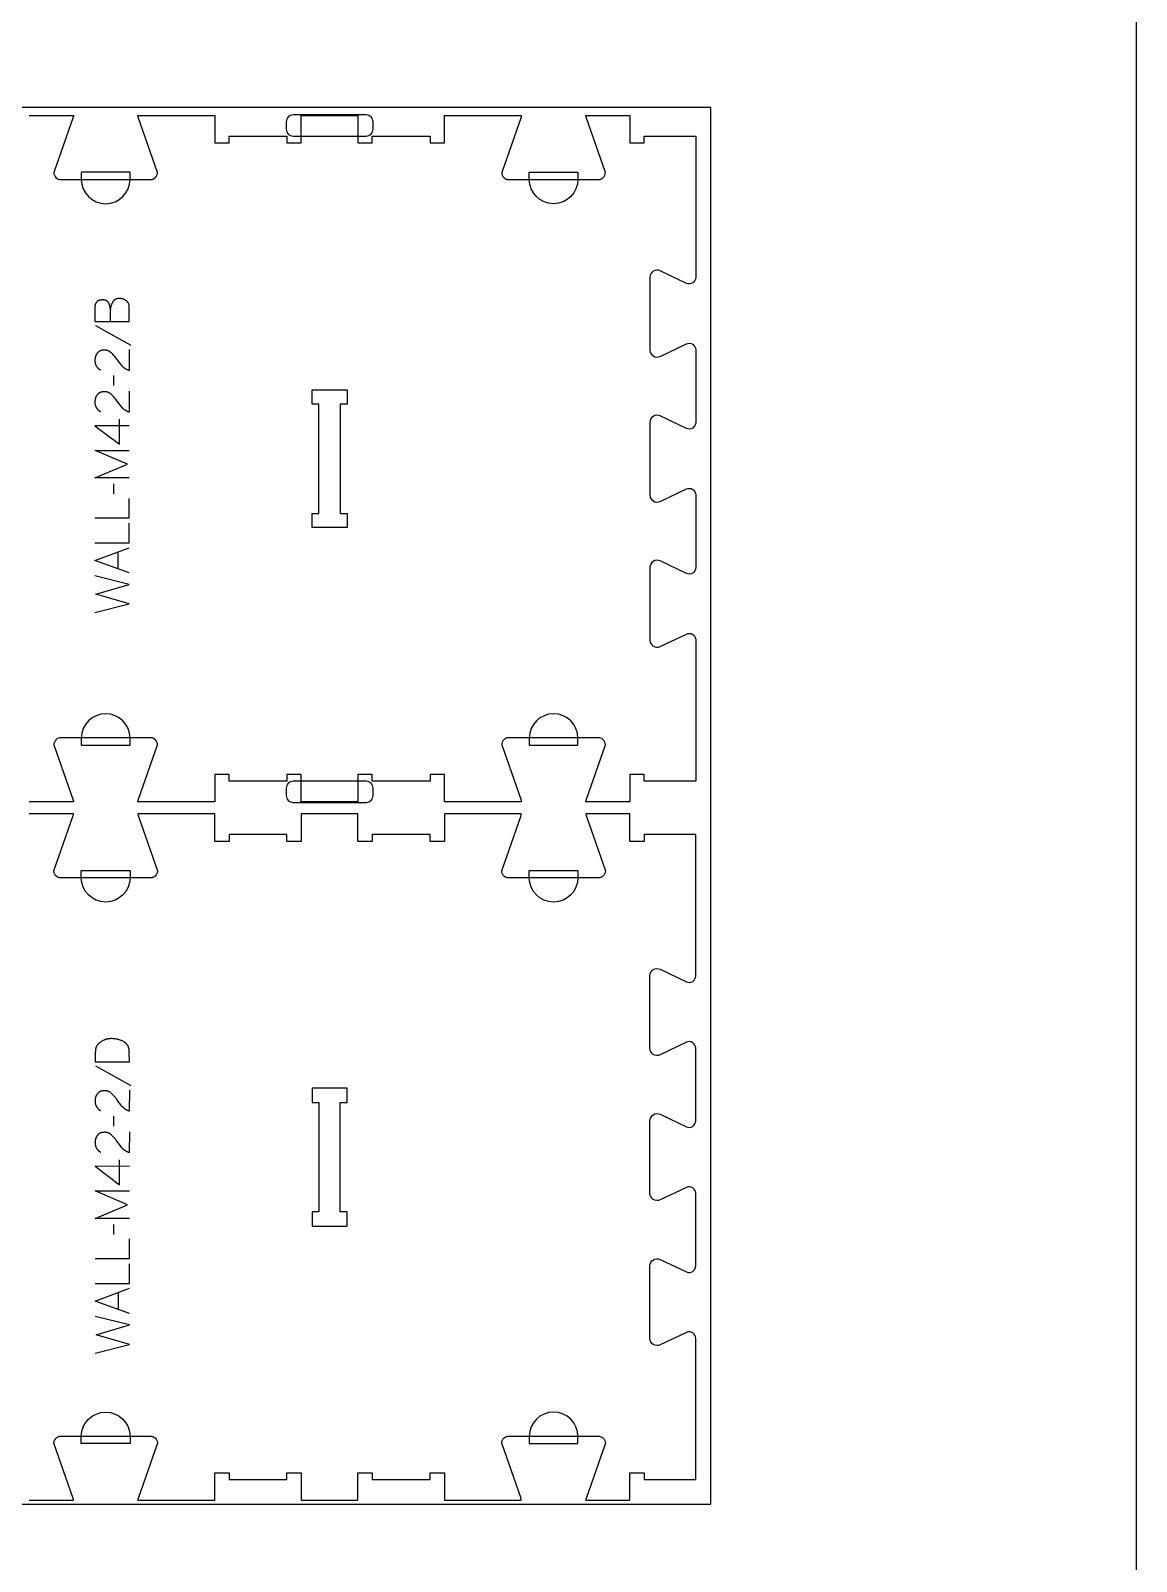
# Model space of a CAD drawing. Extents: x -17068 to -13885, y -27186 to -19593.
# Drawn here: x -14850 to -13885, y -22887 to -21550 of the extents above; entities that cross this region are included whole.
import ezdxf

# ---------------------------------------------------------------- set-up
doc = ezdxf.new("R2010")
doc.units = 0
for name, color, linetype in [('0_SHEET_SPRUCEPLY_2440X122', 1, 'CONTINUOUS'), ('1_ANYTOOL_1MMDEEP_LABELS_S', 2, 'CONTINUOUS'), ('3_ANYTOOL_CUTTHROUGH_INSID', 4, 'CONTINUOUS'), ('4_ANYTOOL_CUTTHROUGH_OUTSI', 5, 'CONTINUOUS'), ('5_ANYTOOL_HALF_MILL_9MM_IN', 3, 'CONTINUOUS'), ('DONOTCUT', 18, 'CONTINUOUS')]:
    doc.layers.add(name, color=color, linetype=linetype)

msp = doc.modelspace()

# ---------------------------------------------------------------- linework, layer by layer
at = {"layer": '0_SHEET_SPRUCEPLY_2440X122'}
msp.add_lwpolyline([(-16696.5, -21616.7), (-16696.5, -22836.7), (-14256.5, -22836.7), (-14256.5, -21616.7)], close=True, dxfattribs=at)
at = {"layer": '1_ANYTOOL_1MMDEEP_LABELS_S'}
for points in [[(-14794.2, -21803.7), (-14764.2, -21803.7), (-14764.2, -21794), (-14764.2, -21791.5), (-14764.2, -21791.2), (-14764.2, -21791), (-14764.2, -21790.8), (-14764.2, -21790.6), (-14764.2, -21790.3), (-14764.2, -21790.1), (-14764.2, -21789.9), (-14764.3, -21789.7), (-14764.3, -21789.5), (-14764.4, -21789.3), (-14764.4, -21789.1), (-14764.5, -21788.9), (-14764.5, -21788.7), (-14764.6, -21788.5), (-14764.7, -21788.3), (-14764.7, -21788.2), (-14764.8, -21788), (-14764.9, -21787.8), (-14765, -21787.6), (-14765.1, -21787.5), (-14765.2, -21787.3), (-14765.3, -21787.1), (-14765.4, -21787), (-14765.6, -21786.8), (-14765.7, -21786.7), (-14765.8, -21786.5), (-14766, -21786.4), (-14766.1, -21786.2), (-14766.3, -21786.1), (-14766.4, -21786), (-14766.6, -21785.8), (-14766.8, -21785.7), (-14766.9, -21785.6), (-14767.1, -21785.4), (-14767.3, -21785.3), (-14767.4, -21785.2), (-14767.6, -21785.1), (-14767.8, -21785), (-14768, -21784.9), (-14768.1, -21784.8), (-14768.3, -21784.7), (-14768.5, -21784.6), (-14768.7, -21784.5), (-14768.9, -21784.4), (-14769.1, -21784.3), (-14769.2, -21784.3), (-14769.4, -21784.2), (-14769.6, -21784.1), (-14769.8, -21784.1), (-14770, -21784), (-14770.2, -21784), (-14770.4, -21783.9), (-14770.6, -21783.9), (-14770.8, -21783.8), (-14771, -21783.8), (-14771.2, -21783.7), (-14771.4, -21783.7), (-14771.6, -21783.7), (-14771.8, -21783.7), (-14772, -21783.6), (-14772.2, -21783.6), (-14772.4, -21783.6), (-14772.6, -21783.6), (-14772.8, -21783.6), (-14773, -21783.6), (-14773.3, -21783.6), (-14773.5, -21783.6), (-14773.8, -21783.7), (-14774, -21783.7), (-14774.2, -21783.7), (-14774.4, -21783.7), (-14774.7, -21783.8), (-14774.9, -21783.8), (-14775.1, -21783.9), (-14775.3, -21784), (-14775.5, -21784), (-14775.7, -21784.1), (-14775.9, -21784.2), (-14776.1, -21784.2), (-14776.3, -21784.3), (-14776.4, -21784.4), (-14776.5, -21784.4), (-14776.5, -21784.5), (-14776.6, -21784.5), (-14776.7, -21784.6), (-14776.8, -21784.6), (-14776.9, -21784.7), (-14777, -21784.7), (-14777, -21784.8), (-14777.1, -21784.9), (-14777.2, -21784.9), (-14777.3, -21785), (-14777.4, -21785), (-14777.4, -21785.1), (-14777.5, -21785.2), (-14777.6, -21785.2), (-14777.7, -21785.3), (-14777.7, -21785.4), (-14777.8, -21785.5), (-14777.9, -21785.5), (-14777.9, -21785.6), (-14778, -21785.7), (-14778.1, -21785.8), (-14778.3, -21786), (-14778.4, -21786.2), (-14778.5, -21786.3), (-14778.6, -21786.5), (-14778.8, -21786.9), (-14779, -21787.3), (-14779.2, -21787.6), (-14779.4, -21788), (-14779.6, -21788.4), (-14779.7, -21788.8), (-14779.9, -21789.2), (-14780, -21789.6), (-14780.2, -21790), (-14780.3, -21790.5), (-14780.4, -21790.9), (-14780.5, -21791.3), (-14780.5, -21791.8), (-14780.6, -21792.2), (-14780.7, -21792.7), (-14780.7, -21793.1)], [(-14780.6, -21803.7), (-14780.7, -21793.1), (-14780.7, -21792.7), (-14780.8, -21792.3), (-14780.8, -21791.9), (-14780.9, -21791.6), (-14780.9, -21791.2), (-14781, -21790.8), (-14781.1, -21790.4), (-14781.2, -21790.1), (-14781.3, -21789.7), (-14781.4, -21789.4), (-14781.5, -21789), (-14781.7, -21788.7), (-14781.8, -21788.4), (-14781.9, -21788), (-14782.1, -21787.7), (-14782.3, -21787.4), (-14782.3, -21787.3), (-14782.4, -21787.2), (-14782.4, -21787.2), (-14782.4, -21787.1), (-14782.5, -21787), (-14782.5, -21787), (-14782.6, -21786.9), (-14782.6, -21786.8), (-14782.7, -21786.7), (-14782.8, -21786.7), (-14782.8, -21786.6), (-14782.9, -21786.5), (-14782.9, -21786.5), (-14783, -21786.4), (-14783.1, -21786.4), (-14783.1, -21786.3), (-14783.2, -21786.2), (-14783.2, -21786.2), (-14783.3, -21786.1), (-14783.4, -21786.1), (-14783.5, -21786), (-14783.5, -21786), (-14783.6, -21785.9), (-14783.7, -21785.9), (-14783.7, -21785.8), (-14783.8, -21785.8), (-14783.9, -21785.7), (-14784, -21785.7), (-14784.1, -21785.6), (-14784.1, -21785.6), (-14784.2, -21785.6), (-14784.3, -21785.5), (-14784.4, -21785.5), (-14784.5, -21785.4), (-14784.7, -21785.4), (-14784.9, -21785.3), (-14785.1, -21785.2), (-14785.2, -21785.2), (-14785.4, -21785.1), (-14785.7, -21785.1), (-14785.9, -21785.1), (-14786.1, -21785), (-14786.3, -21785), (-14786.5, -21785), (-14786.8, -21784.9), (-14787, -21784.9), (-14787.3, -21784.9), (-14787.5, -21784.9), (-14787.8, -21784.9), (-14788.2, -21784.9), (-14788.4, -21784.9), (-14788.6, -21784.9), (-14788.7, -21784.9), (-14788.9, -21785), (-14789.1, -21785), (-14789.3, -21785), (-14789.5, -21785), (-14789.6, -21785.1), (-14789.8, -21785.1), (-14790, -21785.1), (-14790.1, -21785.2), (-14790.3, -21785.2), (-14790.5, -21785.3), (-14790.6, -21785.3), (-14790.8, -21785.4), (-14790.9, -21785.4), (-14791, -21785.5), (-14791.2, -21785.5), (-14791.3, -21785.6), (-14791.5, -21785.7), (-14791.6, -21785.8), (-14791.7, -21785.8), (-14791.8, -21785.9), (-14792, -21786), (-14792.1, -21786.1), (-14792.2, -21786.2), (-14792.3, -21786.3), (-14792.4, -21786.4), (-14792.5, -21786.5), (-14792.6, -21786.6), (-14792.7, -21786.7), (-14792.8, -21786.8), (-14792.9, -21786.9), (-14793, -21787), (-14793.1, -21787.1), (-14793.2, -21787.3), (-14793.3, -21787.4), (-14793.3, -21787.5), (-14793.4, -21787.6), (-14793.5, -21787.8), (-14793.5, -21787.9), (-14793.6, -21788.1), (-14793.7, -21788.2), (-14793.7, -21788.3), (-14793.8, -21788.5), (-14793.8, -21788.7), (-14793.9, -21788.8), (-14793.9, -21789), (-14794, -21789.1), (-14794, -21789.3), (-14794.1, -21789.5), (-14794.1, -21789.7), (-14794.1, -21789.8), (-14794.1, -21790), (-14794.2, -21790.2), (-14794.2, -21790.4), (-14794.2, -21790.6), (-14794.2, -21790.8), (-14794.2, -21791.2), (-14794.2, -21791.6), (-14794.2, -21803.7)], [(-14793.8, -21807.1), (-14763, -21824.3)], [(-14764.3, -21828.3), (-14764.3, -21846.6), (-14764.8, -21846.5), (-14765, -21846.4), (-14765.2, -21846.3), (-14765.5, -21846.2), (-14765.7, -21846.1), (-14765.9, -21846), (-14766.1, -21845.9), (-14766.3, -21845.8), (-14766.5, -21845.7), (-14766.7, -21845.6), (-14766.9, -21845.5), (-14767.1, -21845.4), (-14767.3, -21845.3), (-14767.5, -21845.2), (-14767.7, -21845), (-14767.9, -21844.9), (-14768.1, -21844.8), (-14768.3, -21844.6), (-14768.5, -21844.5), (-14768.6, -21844.4), (-14768.8, -21844.2), (-14769, -21844.1), (-14769.2, -21843.9), (-14769.3, -21843.8), (-14769.5, -21843.6), (-14769.7, -21843.4), (-14769.8, -21843.3), (-14770, -21843.1), (-14770.2, -21842.9), (-14770.5, -21842.6), (-14771.7, -21841.1), (-14772.9, -21839.6), (-14774, -21838.1), (-14775.2, -21836.6), (-14775.7, -21835.8), (-14776.3, -21835.1), (-14776.9, -21834.4), (-14777.5, -21833.7), (-14778.1, -21833), (-14778.7, -21832.4), (-14779.3, -21831.7), (-14779.9, -21831.1), (-14780, -21831), (-14780.2, -21830.9), (-14780.4, -21830.7), (-14780.5, -21830.6), (-14780.7, -21830.5), (-14780.9, -21830.3), (-14781, -21830.2), (-14781.2, -21830.1), (-14781.4, -21830), (-14781.6, -21829.9), (-14781.7, -21829.8), (-14781.9, -21829.7), (-14782.1, -21829.6), (-14782.3, -21829.5), (-14782.5, -21829.4), (-14782.7, -21829.4), (-14782.9, -21829.3), (-14783.1, -21829.2), (-14783.2, -21829.2), (-14783.4, -21829.1), (-14783.6, -21829.1), (-14783.9, -21829), (-14784.1, -21829), (-14784.3, -21828.9), (-14784.5, -21828.9), (-14784.7, -21828.9), (-14784.9, -21828.8), (-14785.1, -21828.8), (-14785.3, -21828.8), (-14785.6, -21828.8), (-14785.8, -21828.8), (-14786, -21828.8), (-14786.3, -21828.8), (-14786.5, -21828.8), (-14786.8, -21828.8), (-14787, -21828.8), (-14787.2, -21828.8), (-14787.5, -21828.9), (-14787.7, -21828.9), (-14787.9, -21828.9), (-14788.1, -21829), (-14788.3, -21829), (-14788.6, -21829.1), (-14788.8, -21829.1), (-14789, -21829.2), (-14789.2, -21829.3), (-14789.4, -21829.3), (-14789.6, -21829.4), (-14789.8, -21829.5), (-14789.9, -21829.6), (-14790.1, -21829.7), (-14790.3, -21829.8), (-14790.5, -21829.9), (-14790.6, -21830), (-14790.8, -21830.1), (-14791, -21830.2), (-14791.1, -21830.3), (-14791.3, -21830.4), (-14791.4, -21830.6), (-14791.6, -21830.7), (-14791.7, -21830.9), (-14791.9, -21831), (-14792, -21831.2), (-14792.1, -21831.3), (-14792.3, -21831.5), (-14792.4, -21831.6), (-14792.5, -21831.8), (-14792.6, -21832), (-14792.7, -21832.1), (-14792.9, -21832.3), (-14793, -21832.5), (-14793.1, -21832.7), (-14793.2, -21832.8), (-14793.3, -21833), (-14793.3, -21833.2), (-14793.4, -21833.4), (-14793.5, -21833.6), (-14793.6, -21833.8), (-14793.7, -21834), (-14793.7, -21834.2), (-14793.8, -21834.4), (-14793.8, -21834.6), (-14793.9, -21834.8), (-14793.9, -21835), (-14794, -21835.2), (-14794, -21835.4), (-14794.1, -21835.6), (-14794.1, -21835.8), (-14794.1, -21836.1), (-14794.2, -21836.3), (-14794.2, -21836.5), (-14794.2, -21836.8), (-14794.2, -21837), (-14794.2, -21837.2), (-14794.2, -21837.7), (-14794.2, -21838.1), (-14794.2, -21838.4), (-14794.2, -21838.8), (-14794.2, -21839.1), (-14794.1, -21839.5), (-14794.1, -21839.8), (-14794, -21840.1), (-14793.9, -21840.4), (-14793.8, -21840.8), (-14793.8, -21840.9), (-14793.7, -21841.1), (-14793.7, -21841.2), (-14793.6, -21841.4), (-14793.6, -21841.5), (-14793.5, -21841.7), (-14793.5, -21841.8), (-14793.4, -21841.9), (-14793.3, -21842.1), (-14793.3, -21842.2), (-14793.2, -21842.4), (-14793.1, -21842.5), (-14793, -21842.6), (-14793, -21842.8), (-14792.9, -21842.9), (-14792.8, -21843), (-14792.7, -21843.2), (-14792.6, -21843.3), (-14792.5, -21843.4), (-14792.4, -21843.5), (-14792.4, -21843.7), (-14792.3, -21843.8), (-14792.2, -21843.9), (-14792, -21844), (-14791.9, -21844.1), (-14791.8, -21844.2), (-14791.7, -21844.4), (-14791.6, -21844.5), (-14791.5, -21844.6), (-14791.4, -21844.7), (-14791.3, -21844.8), (-14791.1, -21844.9), (-14790.9, -21845.1), (-14790.6, -21845.3), (-14790.3, -21845.5), (-14790.1, -21845.7), (-14789.8, -21845.8), (-14789.5, -21846), (-14789.1, -21846.2)], [(-14778.1, -21850.9), (-14778, -21859.7)], [(-14764.3, -21864.6), (-14764.3, -21882.9), (-14764.8, -21882.8), (-14765, -21882.7), (-14765.2, -21882.6), (-14765.5, -21882.5), (-14765.7, -21882.4), (-14765.9, -21882.3), (-14766.1, -21882.2), (-14766.3, -21882.1), (-14766.5, -21882), (-14766.7, -21881.9), (-14766.9, -21881.8), (-14767.1, -21881.7), (-14767.3, -21881.6), (-14767.5, -21881.5), (-14767.7, -21881.3), (-14767.9, -21881.2), (-14768.1, -21881.1), (-14768.3, -21880.9), (-14768.5, -21880.8), (-14768.6, -21880.7), (-14768.8, -21880.5), (-14769, -21880.4), (-14769.2, -21880.2), (-14769.3, -21880.1), (-14769.5, -21879.9), (-14769.7, -21879.7), (-14769.8, -21879.6), (-14770, -21879.4), (-14770.2, -21879.2), (-14770.5, -21878.9), (-14771.7, -21877.4), (-14772.9, -21875.9), (-14774, -21874.4), (-14775.2, -21872.9), (-14775.7, -21872.1), (-14776.3, -21871.4), (-14776.9, -21870.7), (-14777.5, -21870), (-14778.1, -21869.3), (-14778.7, -21868.7), (-14779.3, -21868), (-14779.9, -21867.4), (-14780, -21867.3), (-14780.2, -21867.2), (-14780.4, -21867), (-14780.5, -21866.9), (-14780.7, -21866.8), (-14780.9, -21866.6), (-14781, -21866.5), (-14781.2, -21866.4), (-14781.4, -21866.3), (-14781.6, -21866.2), (-14781.7, -21866.1), (-14781.9, -21866), (-14782.1, -21865.9), (-14782.3, -21865.8), (-14782.5, -21865.7), (-14782.7, -21865.7), (-14782.9, -21865.6), (-14783.1, -21865.5), (-14783.2, -21865.5), (-14783.4, -21865.4), (-14783.6, -21865.4), (-14783.9, -21865.3), (-14784.1, -21865.3), (-14784.3, -21865.2), (-14784.5, -21865.2), (-14784.7, -21865.2), (-14784.9, -21865.1), (-14785.1, -21865.1), (-14785.3, -21865.1), (-14785.6, -21865.1), (-14785.8, -21865.1), (-14786, -21865.1), (-14786.3, -21865.1), (-14786.5, -21865.1), (-14786.8, -21865.1), (-14787, -21865.1), (-14787.2, -21865.1), (-14787.5, -21865.2), (-14787.7, -21865.2), (-14787.9, -21865.2), (-14788.1, -21865.3), (-14788.3, -21865.3), (-14788.6, -21865.4), (-14788.8, -21865.4), (-14789, -21865.5), (-14789.2, -21865.6), (-14789.4, -21865.6), (-14789.6, -21865.7), (-14789.8, -21865.8), (-14789.9, -21865.9), (-14790.1, -21866), (-14790.3, -21866.1), (-14790.5, -21866.2), (-14790.6, -21866.3), (-14790.8, -21866.4), (-14791, -21866.5), (-14791.1, -21866.6), (-14791.3, -21866.7), (-14791.4, -21866.9), (-14791.6, -21867), (-14791.7, -21867.2), (-14791.9, -21867.3), (-14792, -21867.5), (-14792.1, -21867.6), (-14792.3, -21867.8), (-14792.4, -21867.9), (-14792.5, -21868.1), (-14792.6, -21868.3), (-14792.7, -21868.4), (-14792.9, -21868.6), (-14793, -21868.8), (-14793.1, -21869), (-14793.2, -21869.1), (-14793.3, -21869.3), (-14793.3, -21869.5), (-14793.4, -21869.7), (-14793.5, -21869.9), (-14793.6, -21870.1), (-14793.7, -21870.3), (-14793.7, -21870.5), (-14793.8, -21870.7), (-14793.8, -21870.9), (-14793.9, -21871.1), (-14793.9, -21871.3), (-14794, -21871.5), (-14794, -21871.7), (-14794.1, -21871.9), (-14794.1, -21872.1), (-14794.1, -21872.4), (-14794.2, -21872.6), (-14794.2, -21872.8), (-14794.2, -21873.1), (-14794.2, -21873.3), (-14794.2, -21873.5), (-14794.2, -21874), (-14794.2, -21874.4), (-14794.2, -21874.7), (-14794.2, -21875.1), (-14794.2, -21875.4), (-14794.1, -21875.8), (-14794.1, -21876.1), (-14794, -21876.4), (-14793.9, -21876.7), (-14793.8, -21877.1), (-14793.8, -21877.2), (-14793.7, -21877.4), (-14793.7, -21877.5), (-14793.6, -21877.7), (-14793.6, -21877.8), (-14793.5, -21878), (-14793.5, -21878.1), (-14793.4, -21878.2), (-14793.3, -21878.4), (-14793.3, -21878.5), (-14793.2, -21878.7), (-14793.1, -21878.8), (-14793, -21878.9), (-14793, -21879.1), (-14792.9, -21879.2), (-14792.8, -21879.3), (-14792.7, -21879.5), (-14792.6, -21879.6), (-14792.5, -21879.7), (-14792.4, -21879.8), (-14792.4, -21880), (-14792.3, -21880.1), (-14792.2, -21880.2), (-14792, -21880.3), (-14791.9, -21880.4), (-14791.8, -21880.5), (-14791.7, -21880.7), (-14791.6, -21880.8), (-14791.5, -21880.9), (-14791.4, -21881), (-14791.3, -21881.1), (-14791.1, -21881.2), (-14790.9, -21881.4), (-14790.6, -21881.6), (-14790.3, -21881.8), (-14790.1, -21882), (-14789.8, -21882.1), (-14789.5, -21882.3), (-14789.1, -21882.5)], [(-14764.2, -21894.8), (-14794.3, -21894.8), (-14772.9, -21910.8)], [(-14772.9, -21910.8), (-14772.9, -21889)], [(-14764.2, -21940.4), (-14794.2, -21940.4), (-14765.9, -21928.4), (-14794.1, -21916.4), (-14764.2, -21916.4)], [(-14778.1, -21945.5), (-14778, -21954.3)], [(-14794.2, -21975.3), (-14764.2, -21975.3), (-14764.2, -21958.2)], [(-14794.2, -21997.1), (-14764.2, -21997.1), (-14764.2, -21980)], [(-14764.2, -22023.3), (-14794.2, -22012.4), (-14764.2, -22001.4)], [(-14773.8, -22019.8), (-14773.8, -22004.9)], [(-14794.2, -22058), (-14764.2, -22050.3), (-14793.3, -22041.9), (-14764.2, -22033.4), (-14794.2, -22025.9)], [(-14793.6, -22454), (-14762.8, -22471.1)], [(-14764.1, -22475.2), (-14764.2, -22493.5), (-14764.6, -22493.3), (-14764.8, -22493.2), (-14765.1, -22493.2), (-14765.3, -22493.1), (-14765.5, -22493), (-14765.7, -22492.9), (-14765.9, -22492.8), (-14766.1, -22492.7), (-14766.3, -22492.6), (-14766.5, -22492.5), (-14766.8, -22492.4), (-14767, -22492.3), (-14767.2, -22492.1), (-14767.3, -22492), (-14767.5, -22491.9), (-14767.7, -22491.8), (-14767.9, -22491.6), (-14768.1, -22491.5), (-14768.3, -22491.4), (-14768.5, -22491.2), (-14768.6, -22491.1), (-14768.8, -22490.9), (-14769, -22490.8), (-14769.2, -22490.6), (-14769.3, -22490.5), (-14769.5, -22490.3), (-14769.7, -22490.1), (-14769.8, -22490), (-14770, -22489.8), (-14770.3, -22489.4), (-14771.5, -22487.9), (-14772.7, -22486.4), (-14773.9, -22484.9), (-14775, -22483.4), (-14775.6, -22482.7), (-14776.1, -22481.9), (-14776.7, -22481.2), (-14777.3, -22480.5), (-14777.9, -22479.9), (-14778.5, -22479.2), (-14779.1, -22478.6), (-14779.7, -22478), (-14779.9, -22477.9), (-14780, -22477.7), (-14780.2, -22477.6), (-14780.4, -22477.4), (-14780.5, -22477.3), (-14780.7, -22477.2), (-14780.9, -22477.1), (-14781, -22477), (-14781.2, -22476.9), (-14781.4, -22476.8), (-14781.6, -22476.7), (-14781.7, -22476.6), (-14781.9, -22476.5), (-14782.1, -22476.4), (-14782.3, -22476.3), (-14782.5, -22476.2), (-14782.7, -22476.2), (-14782.9, -22476.1), (-14783.1, -22476), (-14783.3, -22476), (-14783.5, -22475.9), (-14783.7, -22475.9), (-14783.9, -22475.8), (-14784.1, -22475.8), (-14784.3, -22475.8), (-14784.5, -22475.7), (-14784.7, -22475.7), (-14785, -22475.7), (-14785.2, -22475.7), (-14785.4, -22475.6), (-14785.6, -22475.6), (-14785.8, -22475.6), (-14786.1, -22475.6), (-14786.3, -22475.6), (-14786.6, -22475.7), (-14786.8, -22475.7), (-14787.1, -22475.7), (-14787.3, -22475.7), (-14787.5, -22475.8), (-14787.7, -22475.8), (-14788, -22475.8), (-14788.2, -22475.9), (-14788.4, -22475.9), (-14788.6, -22476), (-14788.8, -22476.1), (-14789, -22476.1), (-14789.2, -22476.2), (-14789.4, -22476.3), (-14789.6, -22476.4), (-14789.8, -22476.4), (-14789.9, -22476.5), (-14790.1, -22476.6), (-14790.3, -22476.7), (-14790.5, -22476.8), (-14790.6, -22476.9), (-14790.8, -22477.1), (-14791, -22477.2), (-14791.1, -22477.3), (-14791.3, -22477.4), (-14791.4, -22477.6), (-14791.6, -22477.7), (-14791.7, -22477.9), (-14791.8, -22478), (-14792, -22478.2), (-14792.1, -22478.3), (-14792.2, -22478.5), (-14792.3, -22478.7), (-14792.5, -22478.8), (-14792.6, -22479), (-14792.7, -22479.2), (-14792.8, -22479.3), (-14792.9, -22479.5), (-14793, -22479.7), (-14793.1, -22479.9), (-14793.2, -22480.1), (-14793.3, -22480.2), (-14793.3, -22480.4), (-14793.4, -22480.6), (-14793.5, -22480.8), (-14793.5, -22481), (-14793.6, -22481.2), (-14793.7, -22481.4), (-14793.7, -22481.6), (-14793.8, -22481.8), (-14793.8, -22482.1), (-14793.9, -22482.3), (-14793.9, -22482.5), (-14793.9, -22482.7), (-14794, -22482.9), (-14794, -22483.2), (-14794, -22483.4), (-14794, -22483.6), (-14794.1, -22483.8), (-14794.1, -22484.1), (-14794.1, -22484.6), (-14794.1, -22484.9), (-14794.1, -22485.3), (-14794, -22485.6), (-14794, -22486), (-14793.9, -22486.3), (-14793.9, -22486.7), (-14793.8, -22487), (-14793.8, -22487.3), (-14793.7, -22487.6), (-14793.6, -22487.8), (-14793.6, -22487.9), (-14793.5, -22488.1), (-14793.5, -22488.2), (-14793.4, -22488.4), (-14793.4, -22488.5), (-14793.3, -22488.7), (-14793.2, -22488.8), (-14793.2, -22488.9), (-14793.1, -22489.1), (-14793, -22489.2), (-14793, -22489.4), (-14792.9, -22489.5), (-14792.8, -22489.6), (-14792.7, -22489.8), (-14792.6, -22489.9), (-14792.5, -22490), (-14792.5, -22490.1), (-14792.4, -22490.3), (-14792.3, -22490.4), (-14792.2, -22490.5), (-14792.1, -22490.6), (-14792, -22490.8), (-14791.9, -22490.9), (-14791.8, -22491), (-14791.7, -22491.1), (-14791.6, -22491.2), (-14791.4, -22491.3), (-14791.3, -22491.4), (-14791.2, -22491.5), (-14791.1, -22491.6), (-14791, -22491.8), (-14790.7, -22492), (-14790.4, -22492.2), (-14790.2, -22492.3), (-14789.9, -22492.5), (-14789.6, -22492.7), (-14789.3, -22492.9), (-14789, -22493)], [(-14778, -22497.8), (-14777.9, -22506.5)], [(-14764.1, -22511.5), (-14764.2, -22529.8), (-14764.6, -22529.6), (-14764.8, -22529.5), (-14765.1, -22529.5), (-14765.3, -22529.4), (-14765.5, -22529.3), (-14765.7, -22529.2), (-14765.9, -22529.1), (-14766.1, -22529), (-14766.3, -22528.9), (-14766.5, -22528.8), (-14766.8, -22528.7), (-14767, -22528.6), (-14767.2, -22528.4), (-14767.3, -22528.3), (-14767.5, -22528.2), (-14767.7, -22528.1), (-14767.9, -22527.9), (-14768.1, -22527.8), (-14768.3, -22527.7), (-14768.5, -22527.5), (-14768.6, -22527.4), (-14768.8, -22527.2), (-14769, -22527.1), (-14769.2, -22526.9), (-14769.3, -22526.8), (-14769.5, -22526.6), (-14769.7, -22526.4), (-14769.8, -22526.3), (-14770, -22526.1), (-14770.3, -22525.7), (-14771.5, -22524.2), (-14772.7, -22522.7), (-14773.9, -22521.2), (-14775, -22519.7), (-14775.6, -22519), (-14776.1, -22518.2), (-14776.7, -22517.5), (-14777.3, -22516.8), (-14777.9, -22516.2), (-14778.5, -22515.5), (-14779.1, -22514.9), (-14779.7, -22514.3), (-14779.9, -22514.2), (-14780, -22514), (-14780.2, -22513.9), (-14780.4, -22513.7), (-14780.5, -22513.6), (-14780.7, -22513.5), (-14780.9, -22513.4), (-14781, -22513.3), (-14781.2, -22513.2), (-14781.4, -22513.1), (-14781.6, -22513), (-14781.7, -22512.9), (-14781.9, -22512.8), (-14782.1, -22512.7), (-14782.3, -22512.6), (-14782.5, -22512.5), (-14782.7, -22512.5), (-14782.9, -22512.4), (-14783.1, -22512.3), (-14783.3, -22512.3), (-14783.5, -22512.2), (-14783.7, -22512.2), (-14783.9, -22512.1), (-14784.1, -22512.1), (-14784.3, -22512.1), (-14784.5, -22512), (-14784.7, -22512), (-14785, -22512), (-14785.2, -22512), (-14785.4, -22511.9), (-14785.6, -22511.9), (-14785.8, -22511.9), (-14786.1, -22511.9), (-14786.3, -22511.9), (-14786.6, -22512), (-14786.8, -22512), (-14787.1, -22512), (-14787.3, -22512), (-14787.5, -22512.1), (-14787.7, -22512.1), (-14788, -22512.1), (-14788.2, -22512.2), (-14788.4, -22512.2), (-14788.6, -22512.3), (-14788.8, -22512.4), (-14789, -22512.4), (-14789.2, -22512.5), (-14789.4, -22512.6), (-14789.6, -22512.7), (-14789.8, -22512.7), (-14789.9, -22512.8), (-14790.1, -22512.9), (-14790.3, -22513), (-14790.5, -22513.1), (-14790.6, -22513.2), (-14790.8, -22513.4), (-14791, -22513.5), (-14791.1, -22513.6), (-14791.3, -22513.7), (-14791.4, -22513.9), (-14791.6, -22514), (-14791.7, -22514.2), (-14791.8, -22514.3), (-14792, -22514.5), (-14792.1, -22514.6), (-14792.2, -22514.8), (-14792.3, -22515), (-14792.5, -22515.1), (-14792.6, -22515.3), (-14792.7, -22515.5), (-14792.8, -22515.6), (-14792.9, -22515.8), (-14793, -22516), (-14793.1, -22516.2), (-14793.2, -22516.4), (-14793.3, -22516.5), (-14793.3, -22516.7), (-14793.4, -22516.9), (-14793.5, -22517.1), (-14793.5, -22517.3), (-14793.6, -22517.5), (-14793.7, -22517.7), (-14793.7, -22517.9), (-14793.8, -22518.1), (-14793.8, -22518.4), (-14793.9, -22518.6), (-14793.9, -22518.8), (-14793.9, -22519), (-14794, -22519.2), (-14794, -22519.5), (-14794, -22519.7), (-14794, -22519.9), (-14794.1, -22520.1), (-14794.1, -22520.4), (-14794.1, -22520.9), (-14794.1, -22521.2), (-14794.1, -22521.6), (-14794, -22521.9), (-14794, -22522.3), (-14793.9, -22522.6), (-14793.9, -22523), (-14793.8, -22523.3), (-14793.8, -22523.6), (-14793.7, -22523.9), (-14793.6, -22524.1), (-14793.6, -22524.2), (-14793.5, -22524.4), (-14793.5, -22524.5), (-14793.4, -22524.7), (-14793.4, -22524.8), (-14793.3, -22525), (-14793.2, -22525.1), (-14793.2, -22525.2), (-14793.1, -22525.4), (-14793, -22525.5), (-14793, -22525.7), (-14792.9, -22525.8), (-14792.8, -22525.9), (-14792.7, -22526.1), (-14792.6, -22526.2), (-14792.5, -22526.3), (-14792.5, -22526.4), (-14792.4, -22526.6), (-14792.3, -22526.7), (-14792.2, -22526.8), (-14792.1, -22526.9), (-14792, -22527.1), (-14791.9, -22527.2), (-14791.8, -22527.3), (-14791.7, -22527.4), (-14791.6, -22527.5), (-14791.4, -22527.6), (-14791.3, -22527.7), (-14791.2, -22527.8), (-14791.1, -22527.9), (-14791, -22528.1), (-14790.7, -22528.3), (-14790.4, -22528.5), (-14790.2, -22528.6), (-14789.9, -22528.8), (-14789.6, -22529), (-14789.3, -22529.2), (-14789, -22529.3)], [(-14764.1, -22541.7), (-14794.1, -22541.6), (-14772.7, -22557.7)], [(-14772.7, -22557.7), (-14772.7, -22535.9)], [(-14764.1, -22587.2), (-14794.1, -22587.2), (-14765.7, -22575.2), (-14793.9, -22563.2), (-14764.1, -22563.2)], [(-14778, -22592.4), (-14777.9, -22601.2)], [(-14794.1, -22622.1), (-14764.1, -22622.1), (-14764.1, -22605)], [(-14794.1, -22643.9), (-14764.1, -22643.9), (-14764.1, -22626.8)], [(-14764.1, -22670.2), (-14794.1, -22659.3), (-14764.1, -22648.2)], [(-14773.6, -22666.7), (-14773.6, -22651.8)], [(-14794.1, -22704.9), (-14764.1, -22697.2), (-14793.2, -22688.7), (-14764.1, -22680.2), (-14794.1, -22672.7)]]:
    msp.add_lwpolyline(points, dxfattribs=at)
msp.add_lwpolyline([(-14794.1, -22450.5), (-14764.1, -22450.5), (-14764.2, -22442), (-14764.2, -22441.6), (-14764.2, -22441.2), (-14764.2, -22440.8), (-14764.3, -22440.4), (-14764.3, -22440), (-14764.4, -22439.6), (-14764.4, -22439.3), (-14764.5, -22438.9), (-14764.6, -22438.6), (-14764.7, -22438.2), (-14764.8, -22437.9), (-14764.9, -22437.6), (-14765, -22437.3), (-14765.1, -22437.1), (-14765.2, -22437), (-14765.2, -22436.8), (-14765.3, -22436.7), (-14765.4, -22436.5), (-14765.5, -22436.4), (-14765.5, -22436.2), (-14765.6, -22436.1), (-14765.7, -22435.9), (-14765.8, -22435.8), (-14765.9, -22435.7), (-14766, -22435.5), (-14766.1, -22435.4), (-14766.2, -22435.3), (-14766.3, -22435.1), (-14766.4, -22435), (-14766.5, -22434.9), (-14766.6, -22434.8), (-14766.7, -22434.6), (-14766.8, -22434.5), (-14766.9, -22434.4), (-14767, -22434.3), (-14767.1, -22434.2), (-14767.2, -22434.1), (-14767.4, -22434), (-14767.5, -22433.9), (-14767.6, -22433.8), (-14767.8, -22433.7), (-14767.9, -22433.6), (-14768, -22433.5), (-14768.2, -22433.4), (-14768.3, -22433.3), (-14768.6, -22433.1), (-14768.9, -22432.9), (-14769.2, -22432.7), (-14769.8, -22432.4), (-14770.4, -22432.1), (-14771, -22431.8), (-14771.7, -22431.6), (-14772.3, -22431.4), (-14773, -22431.1), (-14773.6, -22431), (-14774.3, -22430.8), (-14774.9, -22430.6), (-14775.6, -22430.5), (-14776.3, -22430.4), (-14777, -22430.3), (-14777.7, -22430.2), (-14778.4, -22430.2), (-14779.1, -22430.1), (-14779.8, -22430.1), (-14780.4, -22430.1), (-14780.9, -22430.2), (-14781.5, -22430.2), (-14782.1, -22430.3), (-14782.7, -22430.4), (-14783, -22430.4), (-14783.3, -22430.5), (-14783.5, -22430.5), (-14783.8, -22430.6), (-14784.1, -22430.7), (-14784.4, -22430.7), (-14784.6, -22430.8), (-14784.9, -22430.9), (-14785.2, -22431), (-14785.5, -22431.1), (-14785.7, -22431.2), (-14786, -22431.3), (-14786.3, -22431.4), (-14786.5, -22431.5), (-14787, -22431.8), (-14787.6, -22432), (-14788.1, -22432.3), (-14788.6, -22432.6), (-14788.9, -22432.8), (-14789.2, -22433), (-14789.5, -22433.2), (-14789.8, -22433.4), (-14790, -22433.6), (-14790.3, -22433.8), (-14790.5, -22434), (-14790.8, -22434.3), (-14791, -22434.5), (-14791.2, -22434.7), (-14791.4, -22434.9), (-14791.7, -22435.2), (-14791.8, -22435.4), (-14792, -22435.6), (-14792.2, -22435.9), (-14792.4, -22436.1), (-14792.5, -22436.4), (-14792.7, -22436.6), (-14792.8, -22436.9), (-14793, -22437.1), (-14793.1, -22437.4), (-14793.2, -22437.7), (-14793.3, -22437.9), (-14793.4, -22438.2), (-14793.5, -22438.5), (-14793.5, -22438.8), (-14793.6, -22439.1), (-14793.7, -22439.3), (-14793.7, -22439.6), (-14793.7, -22439.9), (-14793.8, -22440.2), (-14793.8, -22440.5), (-14793.9, -22443), (-14794, -22445.4), (-14794, -22448)], close=True, dxfattribs=at)
at = {"layer": '3_ANYTOOL_CUTTHROUGH_INSID', "color": 4}
for points in [[(-14604.3, -21863.3), (-14574.1, -21863.3), (-14574.1, -21875.8), (-14580.1, -21875.8), (-14580.1, -21971.3), (-14574.1, -21971.3), (-14574.1, -21983.8), (-14604.6, -21983.8), (-14604.6, -21971.3), (-14598.6, -21971.3), (-14598.6, -21875.8), (-14604.6, -21875.8), (-14604.6, -21863.3)], [(-14604.3, -22593.8), (-14574.1, -22593.8), (-14574.1, -22581.3), (-14580.1, -22581.3), (-14580.1, -22485.8), (-14574.1, -22485.8), (-14574.1, -22473.3), (-14604.6, -22473.3), (-14604.6, -22485.8), (-14598.6, -22485.8), (-14598.6, -22581.3), (-14604.6, -22581.3), (-14604.6, -22593.8)]]:
    msp.add_lwpolyline(points, close=True, dxfattribs=at)
at = {"layer": '4_ANYTOOL_CUTTHROUGH_OUTSI', "color": 5}
for points in [[(-14851.6, -21623.8), (-14813, -21623.8), (-14813, -21623.8, -0.061485), (-14813.2, -21625.2), (-14830.1, -21673.5), (-14830.1, -21673.5), (-14830.1, -21673.6), (-14830.1, -21673.6, 0.414214), (-14823.9, -21679.8), (-14745.9, -21679.8), (-14745.7, -21679.8), (-14745.6, -21679.8), (-14745.4, -21679.8), (-14745.2, -21679.8), (-14745.1, -21679.8), (-14744.9, -21679.7), (-14744.8, -21679.7), (-14744.6, -21679.7), (-14744.5, -21679.7), (-14744.3, -21679.6), (-14744.2, -21679.6), (-14744, -21679.5), (-14743.9, -21679.5), (-14743.7, -21679.4), (-14743.6, -21679.4), (-14743.5, -21679.3), (-14743.3, -21679.3), (-14743.2, -21679.2), (-14743, -21679.1), (-14742.9, -21679.1), (-14742.8, -21679), (-14742.6, -21678.9), (-14742.5, -21678.8), (-14742.4, -21678.7), (-14742.2, -21678.7), (-14742.1, -21678.6), (-14742, -21678.5), (-14741.9, -21678.4), (-14741.8, -21678.3), (-14741.6, -21678.2), (-14741.5, -21678.1), (-14741.4, -21678, 0.198912), (-14739.6, -21673.6), (-14739.6, -21673.5), (-14739.6, -21673.5), (-14756.5, -21625.2), (-14756.5, -21625.2, -0.061485), (-14756.7, -21623.8), (-14689.6, -21623.8), (-14689.6, -21647.8), (-14677.1, -21647.8), (-14677.1, -21641.8), (-14626.6, -21641.8), (-14626.6, -21647.8), (-14614.1, -21647.8), (-14614.1, -21623.8), (-14564.6, -21623.8), (-14564.6, -21647.8), (-14552.1, -21647.8), (-14552.1, -21641.8), (-14501.6, -21641.8), (-14501.6, -21647.8), (-14489.1, -21647.8), (-14489.1, -21623.8), (-14439.3, -21623.8), (-14439.3, -21623.8), (-14421.9, -21623.8, -0.061486), (-14422.1, -21625.2), (-14439, -21673.5), (-14439, -21673.5), (-14439, -21673.6), (-14439, -21673.6, 0.198912), (-14437.2, -21678), (-14437.1, -21678.1), (-14437, -21678.2), (-14436.8, -21678.3), (-14436.7, -21678.4), (-14436.6, -21678.5), (-14436.5, -21678.6), (-14436.4, -21678.7), (-14436.2, -21678.7), (-14436.1, -21678.8), (-14436, -21678.9), (-14435.8, -21679), (-14435.7, -21679.1), (-14435.6, -21679.1), (-14435.4, -21679.2), (-14435.3, -21679.3), (-14435.1, -21679.3), (-14435, -21679.4), (-14434.9, -21679.4), (-14434.7, -21679.5), (-14434.6, -21679.5), (-14434.4, -21679.6), (-14434.3, -21679.6), (-14434.1, -21679.7), (-14434, -21679.7), (-14433.8, -21679.7), (-14433.7, -21679.7), (-14433.5, -21679.8), (-14433.4, -21679.8), (-14433.2, -21679.8), (-14433.1, -21679.8), (-14432.9, -21679.8), (-14432.8, -21679.8), (-14354.8, -21679.8, 0.414214), (-14348.5, -21673.6), (-14348.5, -21673.5), (-14348.5, -21673.5), (-14365.4, -21625.2), (-14365.4, -21625.2, -0.061485), (-14365.7, -21623.8), (-14327.1, -21623.8), (-14327.1, -21647.8), (-14314.6, -21647.8), (-14314.6, -21641.8), (-14269.6, -21641.8), (-14269.6, -21765.2), (-14269.6, -21765.2, -0.551268), (-14277.8, -21770.4), (-14300.6, -21759.5, 0.551268), (-14309.6, -21765.2), (-14309.6, -21828.6, 0.257375), (-14306.6, -21833.8, 0.257375), (-14300.6, -21834.2), (-14277.8, -21823.3, -0.551268), (-14269.6, -21828.5), (-14269.6, -21891.9, -0.551268), (-14277.8, -21897.1), (-14300.6, -21886.2, 0.551268), (-14309.6, -21891.9), (-14309.6, -21955.3, 0.257375), (-14306.6, -21960.5, 0.257375), (-14300.6, -21960.9), (-14277.8, -21950, -0.551268), (-14269.6, -21955.2), (-14269.6, -22018.6, -0.551268), (-14277.8, -22023.8), (-14300.6, -22012.9, 0.551268), (-14309.6, -22018.6), (-14309.6, -22082, 0.551268), (-14300.6, -22087.6), (-14277.8, -22076.7, -0.257375), (-14272.2, -22077, -0.257375), (-14269.6, -22081.9), (-14269.6, -22205.3), (-14314.6, -22205.3), (-14314.6, -22199.3), (-14327.1, -22199.3), (-14327.1, -22223.3), (-14365.7, -22223.3), (-14365.7, -22223.3, -0.061485), (-14365.4, -22221.9), (-14348.5, -22173.6), (-14348.5, -22173.6), (-14348.5, -22173.6), (-14348.5, -22173.6, 0.414214), (-14354.8, -22167.3), (-14432.8, -22167.3), (-14432.9, -22167.3), (-14433.1, -22167.3), (-14433.2, -22167.3), (-14433.4, -22167.3), (-14433.5, -22167.4), (-14433.7, -22167.4), (-14433.8, -22167.4), (-14434, -22167.4), (-14434.1, -22167.5), (-14434.3, -22167.5), (-14434.4, -22167.5), (-14434.6, -22167.6), (-14434.7, -22167.6), (-14434.9, -22167.7), (-14435, -22167.7), (-14435.1, -22167.8), (-14435.3, -22167.8), (-14435.4, -22167.9), (-14435.6, -22168), (-14435.7, -22168.1), (-14435.8, -22168.1), (-14436, -22168.2), (-14436.1, -22168.3), (-14436.2, -22168.4), (-14436.4, -22168.5), (-14436.5, -22168.5), (-14436.6, -22168.6), (-14436.7, -22168.7), (-14436.8, -22168.8), (-14437, -22168.9), (-14437.1, -22169), (-14437.2, -22169.1, 0.198912), (-14439, -22173.6), (-14439, -22173.6), (-14439, -22173.6), (-14422.1, -22221.9), (-14422.1, -22221.9, -0.061485), (-14421.9, -22223.3), (-14439.3, -22223.3), (-14489.1, -22223.3), (-14489.1, -22199.3), (-14501.6, -22199.3), (-14501.6, -22205.3), (-14552.1, -22205.3), (-14552.1, -22199.3), (-14564.6, -22199.3), (-14564.6, -22223.3), (-14614.1, -22223.3), (-14614.1, -22199.3), (-14626.6, -22199.3), (-14626.6, -22205.3), (-14677.1, -22205.3), (-14677.1, -22199.3), (-14689.6, -22199.3), (-14689.6, -22223.3), (-14739.3, -22223.3), (-14756.7, -22223.3), (-14756.7, -22223.3, -0.061485), (-14756.5, -22221.9), (-14739.6, -22173.6), (-14739.6, -22173.6), (-14739.6, -22173.6), (-14739.6, -22173.6, 0.198912), (-14741.4, -22169.1), (-14741.5, -22169), (-14741.6, -22168.9), (-14741.8, -22168.8), (-14741.9, -22168.7), (-14742, -22168.6), (-14742.1, -22168.5), (-14742.2, -22168.5), (-14742.4, -22168.4), (-14742.5, -22168.3), (-14742.6, -22168.2), (-14742.8, -22168.1), (-14742.9, -22168.1), (-14743, -22168), (-14743.2, -22167.9), (-14743.3, -22167.8), (-14743.5, -22167.8), (-14743.6, -22167.7), (-14743.7, -22167.7), (-14743.9, -22167.6), (-14744, -22167.6), (-14744.2, -22167.5), (-14744.3, -22167.5), (-14744.5, -22167.5), (-14744.6, -22167.4), (-14744.8, -22167.4), (-14744.9, -22167.4), (-14745.1, -22167.4), (-14745.2, -22167.3), (-14745.4, -22167.3), (-14745.6, -22167.3), (-14745.7, -22167.3), (-14745.9, -22167.3), (-14823.9, -22167.3, 0.414214), (-14830.1, -22173.6), (-14830.1, -22173.6), (-14830.1, -22173.6), (-14813.2, -22221.9), (-14813.2, -22221.9, -0.061485), (-14813, -22223.3), (-14851.6, -22223.3)], [(-14851.6, -22833.3), (-14813, -22833.3), (-14813, -22833.3, 0.061485), (-14813.2, -22831.9), (-14830.1, -22783.6), (-14830.1, -22783.6), (-14830.1, -22783.6), (-14830.1, -22783.6, -0.414214), (-14823.9, -22777.3), (-14745.9, -22777.3), (-14745.7, -22777.3), (-14745.6, -22777.3), (-14745.4, -22777.3), (-14745.2, -22777.3), (-14745.1, -22777.4), (-14744.9, -22777.4), (-14744.8, -22777.4), (-14744.6, -22777.4), (-14744.5, -22777.5), (-14744.3, -22777.5), (-14744.2, -22777.5), (-14744, -22777.6), (-14743.9, -22777.6), (-14743.7, -22777.7), (-14743.6, -22777.7), (-14743.5, -22777.8), (-14743.3, -22777.8), (-14743.2, -22777.9), (-14743, -22778), (-14742.9, -22778.1), (-14742.8, -22778.1), (-14742.6, -22778.2), (-14742.5, -22778.3), (-14742.4, -22778.4), (-14742.2, -22778.5), (-14742.1, -22778.5), (-14742, -22778.6), (-14741.9, -22778.7), (-14741.8, -22778.8), (-14741.6, -22778.9), (-14741.5, -22779), (-14741.4, -22779.1, -0.198912), (-14739.6, -22783.6), (-14739.6, -22783.6), (-14739.6, -22783.6), (-14756.5, -22831.9), (-14756.5, -22831.9, 0.061485), (-14756.7, -22833.3), (-14689.6, -22833.3), (-14689.6, -22809.3), (-14677.1, -22809.3), (-14677.1, -22815.3), (-14626.6, -22815.3), (-14626.6, -22809.3), (-14614.1, -22809.3), (-14614.1, -22833.3), (-14564.6, -22833.3), (-14564.6, -22809.3), (-14552.1, -22809.3), (-14552.1, -22815.3), (-14501.6, -22815.3), (-14501.6, -22809.3), (-14489.1, -22809.3), (-14489.1, -22833.3), (-14439.3, -22833.3), (-14421.9, -22833.3), (-14421.9, -22833.3, 0.061486), (-14422.1, -22831.9), (-14439, -22783.6), (-14439, -22783.6), (-14439, -22783.6), (-14439, -22783.6, -0.198912), (-14437.2, -22779.1), (-14437.1, -22779), (-14437, -22778.9), (-14436.8, -22778.8), (-14436.7, -22778.7), (-14436.6, -22778.6), (-14436.5, -22778.5), (-14436.4, -22778.5), (-14436.2, -22778.4), (-14436.1, -22778.3), (-14436, -22778.2), (-14435.8, -22778.1), (-14435.7, -22778.1), (-14435.6, -22778), (-14435.4, -22777.9), (-14435.3, -22777.8), (-14435.1, -22777.8), (-14435, -22777.7), (-14434.9, -22777.7), (-14434.7, -22777.6), (-14434.6, -22777.6), (-14434.4, -22777.5), (-14434.3, -22777.5), (-14434.1, -22777.5), (-14434, -22777.4), (-14433.8, -22777.4), (-14433.7, -22777.4), (-14433.5, -22777.4), (-14433.4, -22777.3), (-14433.2, -22777.3), (-14433.1, -22777.3), (-14432.9, -22777.3), (-14432.8, -22777.3), (-14354.8, -22777.3, -0.414214), (-14348.5, -22783.6), (-14348.5, -22783.6), (-14348.5, -22783.6), (-14365.4, -22831.9), (-14365.4, -22831.9, 0.061485), (-14365.7, -22833.3), (-14327.1, -22833.3), (-14327.1, -22809.3), (-14314.6, -22809.3), (-14314.6, -22815.3), (-14269.6, -22815.3), (-14269.6, -22691.9), (-14269.6, -22691.9, 0.551268), (-14277.8, -22686.7), (-14300.6, -22697.6, -0.551268), (-14309.6, -22692), (-14309.6, -22628.6, -0.257375), (-14306.6, -22623.3, -0.257375), (-14300.6, -22622.9), (-14277.8, -22633.8, 0.551268), (-14269.6, -22628.6), (-14269.6, -22565.2, 0.551268), (-14277.8, -22560), (-14300.6, -22570.9, -0.551268), (-14309.6, -22565.3), (-14309.6, -22501.9, -0.551268), (-14300.6, -22496.2), (-14277.8, -22507.1, 0.551268), (-14269.6, -22501.9), (-14269.6, -22438.5, 0.551268), (-14277.8, -22433.3), (-14300.6, -22444.2, -0.551268), (-14309.6, -22438.6), (-14309.6, -22375.2, -0.551268), (-14300.6, -22369.5), (-14277.8, -22380.4, 0.257375), (-14272.2, -22380.1, 0.257375), (-14269.6, -22375.2), (-14269.6, -22251.8), (-14314.6, -22251.8), (-14314.6, -22257.8), (-14327.1, -22257.8), (-14327.1, -22257.6), (-14327.1, -22233.8), (-14365.7, -22233.8), (-14365.7, -22233.8, 0.061485), (-14365.4, -22235.2), (-14348.5, -22283.5), (-14348.5, -22283.5), (-14348.5, -22283.6), (-14348.5, -22283.6, -0.414214), (-14354.8, -22289.8), (-14432.8, -22289.8), (-14432.9, -22289.8), (-14433.1, -22289.8), (-14433.2, -22289.8), (-14433.4, -22289.8), (-14433.5, -22289.8), (-14433.7, -22289.7), (-14433.8, -22289.7), (-14434, -22289.7), (-14434.1, -22289.7), (-14434.3, -22289.6), (-14434.4, -22289.6), (-14434.6, -22289.5), (-14434.7, -22289.5), (-14434.9, -22289.4), (-14435, -22289.4), (-14435.1, -22289.3), (-14435.3, -22289.3), (-14435.4, -22289.2), (-14435.6, -22289.1), (-14435.7, -22289.1), (-14435.8, -22289), (-14436, -22288.9), (-14436.1, -22288.8), (-14436.2, -22288.8), (-14436.4, -22288.7), (-14436.5, -22288.6), (-14436.6, -22288.5), (-14436.7, -22288.4), (-14436.8, -22288.3), (-14437, -22288.2), (-14437.1, -22288.1), (-14437.2, -22288, -0.198912), (-14439, -22283.6), (-14439, -22283.5), (-14439, -22283.5), (-14422.1, -22235.2), (-14422.1, -22235.2, 0.061485), (-14421.9, -22233.8), (-14439.3, -22233.8), (-14489.1, -22233.8), (-14489.1, -22257.8), (-14501.6, -22257.8), (-14501.6, -22251.8), (-14552.1, -22251.8), (-14552.1, -22257.8), (-14564.6, -22257.8), (-14564.6, -22233.8), (-14614.1, -22233.8), (-14614.1, -22257.8), (-14626.6, -22257.8), (-14626.6, -22251.8), (-14677.1, -22251.8), (-14677.1, -22257.8), (-14689.6, -22257.8), (-14689.6, -22233.8), (-14756.7, -22233.8), (-14756.7, -22233.8, 0.061485), (-14756.5, -22235.2), (-14739.6, -22283.5), (-14739.6, -22283.5), (-14739.6, -22283.6), (-14739.6, -22283.6, -0.198912), (-14741.4, -22288), (-14741.5, -22288.1), (-14741.6, -22288.2), (-14741.8, -22288.3), (-14741.9, -22288.4), (-14742, -22288.5), (-14742.1, -22288.6), (-14742.2, -22288.7), (-14742.4, -22288.8), (-14742.5, -22288.8), (-14742.6, -22288.9), (-14742.8, -22289), (-14742.9, -22289.1), (-14743, -22289.1), (-14743.2, -22289.2), (-14743.3, -22289.3), (-14743.5, -22289.3), (-14743.6, -22289.4), (-14743.7, -22289.4), (-14743.9, -22289.5), (-14744, -22289.5), (-14744.2, -22289.6), (-14744.3, -22289.6), (-14744.5, -22289.7), (-14744.6, -22289.7), (-14744.8, -22289.7), (-14744.9, -22289.7), (-14745.1, -22289.8), (-14745.2, -22289.8), (-14745.4, -22289.8), (-14745.6, -22289.8), (-14745.7, -22289.8), (-14745.9, -22289.8), (-14823.9, -22289.8, -0.414214), (-14830.1, -22283.6), (-14830.1, -22283.5), (-14830.1, -22283.5), (-14813.2, -22235.2), (-14813.2, -22235.2, 0.061485), (-14813, -22233.8), (-14851.6, -22233.8)]]:
    msp.add_lwpolyline(points, format="xyb", dxfattribs=at)
at = {"layer": '5_ANYTOOL_HALF_MILL_9MM_IN', "color": 3}
for points in [[(-14621.2, -21623.3, 0.414214), (-14627.2, -21629.3), (-14627.2, -21635.8, 0.414214), (-14621.2, -21641.8), (-14557.4, -21641.8, 0.414214), (-14551.4, -21635.8), (-14551.4, -21629.3, 0.414214), (-14557.4, -21623.3)], [(-14806.1, -21679.6, 1), (-14763.6, -21679.6), (-14763.6, -21679.3), (-14763.6, -21673.3), (-14806.1, -21673.3), (-14806.1, -21679.3), (-14806.1, -21679.6)], [(-14372.5, -21679.6, -1), (-14415, -21679.6), (-14415, -21679.3), (-14415, -21673.3), (-14372.5, -21673.3), (-14372.5, -21679.3), (-14372.5, -21679.6)], [(-14763.6, -22167.6, 1), (-14806.1, -22167.6), (-14806.1, -22167.8), (-14806.1, -22173.8), (-14763.6, -22173.8), (-14763.6, -22167.8), (-14763.6, -22167.6)], [(-14372.5, -22167.6, 1), (-14415, -22167.6), (-14415, -22167.8), (-14415, -22173.8), (-14372.5, -22173.8), (-14372.5, -22167.8), (-14372.5, -22167.6)], [(-14621.2, -22205.3, 0.414214), (-14627.2, -22211.3), (-14627.2, -22217.8, 0.414214), (-14621.2, -22223.8), (-14557.4, -22223.8, 0.414214), (-14551.4, -22217.8), (-14551.4, -22211.3, 0.414214), (-14557.4, -22205.3)], [(-14763.6, -22289.6, -1), (-14806.1, -22289.6), (-14806.1, -22289.3), (-14806.1, -22283.3), (-14763.6, -22283.3), (-14763.6, -22289.3), (-14763.6, -22289.6)], [(-14372.5, -22289.6, -1), (-14415, -22289.6), (-14415, -22289.3), (-14415, -22283.3), (-14372.5, -22283.3), (-14372.5, -22289.3), (-14372.5, -22289.6)], [(-14806.1, -22777.6, -1), (-14763.6, -22777.6), (-14763.6, -22777.8), (-14763.6, -22783.8), (-14806.1, -22783.8), (-14806.1, -22777.8), (-14806.1, -22777.6)], [(-14372.5, -22777.6, 1), (-14415, -22777.6), (-14415, -22777.8), (-14415, -22783.8), (-14372.5, -22783.8), (-14372.5, -22777.8), (-14372.5, -22777.6)]]:
    msp.add_lwpolyline(points, format="xyb", close=True, dxfattribs=at)
at = {"layer": 'DONOTCUT'}
msp.add_lwpolyline([(-17068.2, -27186.1), (-13884.8, -27186.1), (-13884.8, -19592.7), (-17068.2, -19592.7)], close=True, dxfattribs=at)

doc.saveas('drawing.dxf')
